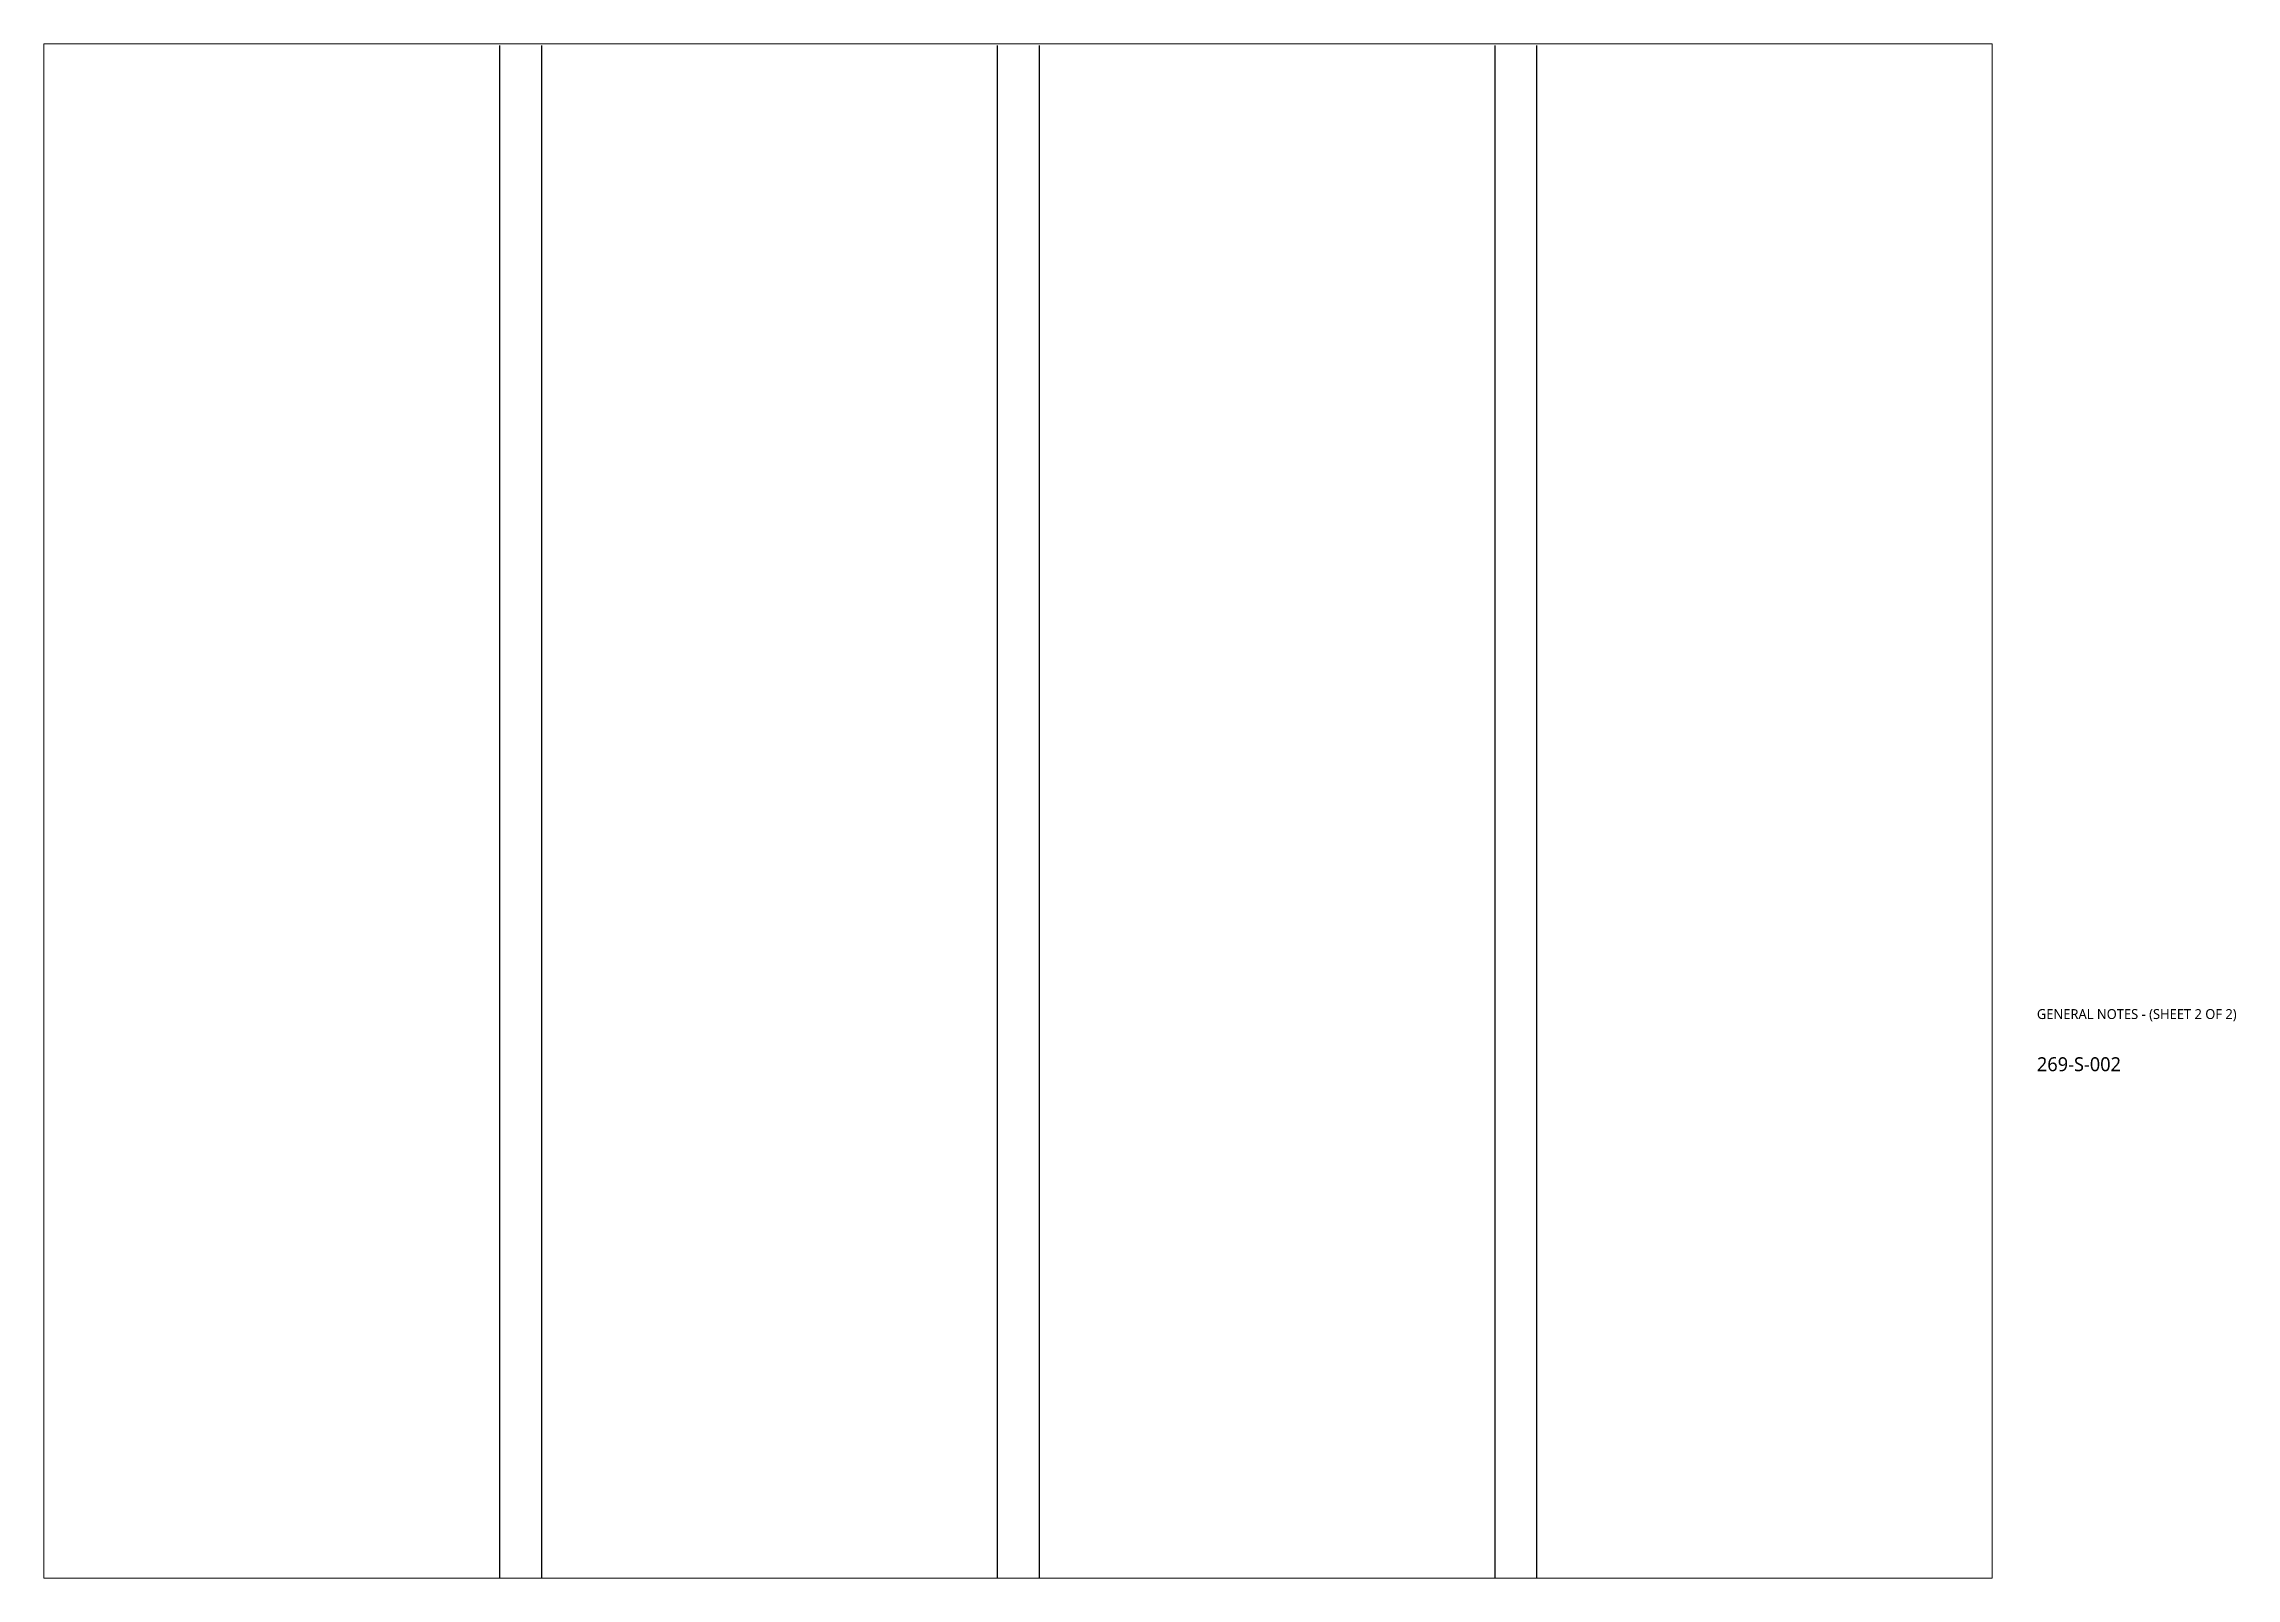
# Paper-space layout 'S002' of a CAD drawing. Header units: millimetres. Extents: x 22 to 808, y 22 to 572.
# The model-space entities are those that its viewports show. They can reach past a viewport. Long polylines and large blocks are cut down to what shows.
import ezdxf

# ---------------------------------------------------------------- set-up
doc = ezdxf.new("R2010")
doc.units = ezdxf.units.MM
doc.layers.add('NPLT-JLA', color=193, linetype='Continuous', plot=False)
doc.styles.add('GENERATED_STYLE_5', font='trebuc.ttf')

msp = doc.modelspace()

# ---------------------------------------------------------------- linework, layer by layer
at = {"layer": 'NPLT-JLA'}
for p, q in [((2413.250000000003, 57149.99999999995), (2413.250000000003, 56600.99999999995)), ((2428.250000000003, 57149.99999999995), (2428.250000000003, 56600.99999999995)), ((2591.500000000003, 57149.99999999995), (2591.500000000003, 56600.99999999995)), ((2606.500000000003, 57149.99999999995), (2606.500000000003, 56600.99999999995)), ((2769.750000000003, 57149.99999999995), (2769.750000000003, 56600.99999999995)), ((2784.750000000003, 57149.99999999995), (2784.750000000003, 56600.99999999995))]:
    msp.add_line(p, q, dxfattribs=at)

psp = doc.layouts.new('S002')

# ---------------------------------------------------------------- texts
at = {"color": 7, "linetype": 'Continuous', "lineweight": 0, "insert": (736.3595264236232, 226.1356017445375), "char_height": 3.551658657693747, "attachment_point": 1, "style": 'GENERATED_STYLE_5'}
psp.add_mtext('\\A1;GENERAL NOTES - (SHEET 2 OF 2)', dxfattribs=at)
at = {"color": 7, "linetype": 'Continuous', "lineweight": 0, "insert": (736.3721664890041, 203.8367331778455), "char_height": 5, "width": 11.11860264205234, "attachment_point": 7, "style": 'GENERATED_STYLE_5'}
psp.add_mtext('\\A1;269-S-002', dxfattribs=at)

# ---------------------------------------------------------------- viewports
at = {"layer": 'NPLT-JLA', "view_target_point": (37150, 29700)}
psp.add_viewport(center=(371.4012618862796, 297.0956725428427), size=(698.0000007103163, 549.5422446173652), view_center_point=(-34551, 27175.77112202901), view_height=549.5422440581262, dxfattribs=at)

doc.saveas('drawing.dxf')
